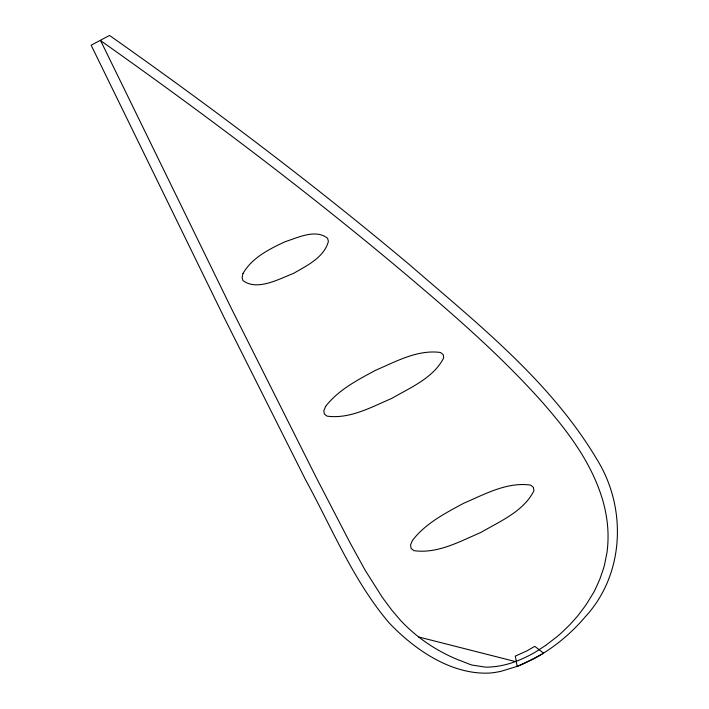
<?xml version="1.0" encoding="UTF-8"?>
<svg xmlns="http://www.w3.org/2000/svg" width="709" height="709" viewBox="0 0 709 709"><rect width="100%" height="100%" fill="white"/><g stroke="black" fill="none" stroke-linecap="round" stroke-linejoin="round"><path stroke-width="1.06" d="M515.23 661.532L515.239 661.532M545.815 645.314L556.875 636.788A89.742 43.373 -25.3 0 0 562.919 631.453L568.503 626.056A75.987 36.717 -25.3 0 0 571.099 623.344L576.444 617.371A76.696 37.063 -25.3 0 0 578.491 614.933L585.838 605.131L593.371 592.946A132.184 63.881 -25.3 0 0 595.099 589.666L599.761 579.368L603.545 568.405A158.86 76.776 -25.3 0 0 604.564 564.621L606.904 552.94A110.959 53.627 -25.3 0 0 607.4 548.952C609.075 533.505 607.48 517.8 603.43 502.823A204.103 98.64 -25.3 0 0 602.198 498.489C590.606 460.54 565.667 428.546 539.7 399.273C500.013 355.262 455.284 316.179 410.103 277.963C310.772 194.018 206.789 115.691 100.643 40.661L231.613 308.929L316.684 478.398L349.989 542.651L365.135 570.213L382.275 597.315L391.687 609.988L399.92 619.657A302.38 146.134 -25.3 0 0 402.482 622.378C417.867 638.357 436.717 650.897 457.181 659.405A100.554 48.593 -25.3 0 0 460.132 660.522L467.612 663.464A80.551 38.924 -25.3 0 0 469.402 664.173A86.888 41.991 -25.3 0 0 472.203 665.086L485.16 667.107A41.725 20.162 -25.3 0 0 488.279 667.116L490.371 667.018A74.206 35.858 -25.3 0 0 494.519 666.646L496.575 666.398A51.473 24.877 -25.3 0 0 500.607 665.733A60.495 29.237 -25.3 0 0 505.49 664.661L507.387 664.173A42.336 20.464 -25.3 0 0 512.837 662.498A54.566 26.366 -25.3 0 0 515.399 661.568L516.232 661.258A61.541 29.743 -25.3 0 0 535.951 651.731L545.735 645.367M541.977 654.079L543.511 653.122L534.772 646.324L527.079 650.818L515.292 656.117L517.171 666.389L532.326 659.583A59.007 28.511 -25.3 0 0 538.787 656.011C556.299 645.766 571.977 632.463 585.102 616.998C624.337 574.742 627.075 508.601 597.448 460.265C550.849 381.415 477.308 323.552 409.093 264.351C312.775 183.542 212.319 107.795 109.514 35.45L91.151 45.216L223.947 317.162L305.606 479.869C332.06 528.205 353.091 580.485 389.099 622.856C414.845 649.94 452.236 675.677 491.142 672.956A63.491 30.682 -25.3 0 0 501.183 671.255L517.579 666.238A70.492 34.067 -25.3 0 0 523.57 663.748L540.604 654.921M418.673 636.974L515.399 661.568M242.965 273.585L242.106 277.414L242.895 280.542C257.216 291.364 279.089 278.929 293.482 273.417C306.784 265.636 324.084 257.535 328.4 241.432L327.602 238.295C315.567 228.679 298.223 237.577 285.443 241.574C269.464 249.01 251.952 257.659 242.965 273.585M412.434 540.48L410.564 544.955L411.06 548.385L413.914 550.645C437.391 554.048 459.875 541.428 480.826 532.468C499.907 521.319 523.552 511.499 533.921 490.788L533.416 487.358L530.571 485.098C507.095 481.695 484.601 494.315 463.659 503.275C445.163 513.263 425.427 523.419 412.434 540.48M325.653 406.354L323.818 410.671L324.279 413.967L327.026 416.13C349.838 419.276 371.622 407.01 391.98 398.298C410.52 387.477 433.456 377.977 443.674 357.948L443.214 354.651L440.466 352.488C417.654 349.342 395.861 361.608 375.513 370.311C357.54 380.015 338.37 389.861 325.653 406.354M100.474 40.626L100.474 40.626M100.731 40.962L100.731 40.962M146.169 134.71L146.169 134.71M193.646 107.848L193.646 107.848M188.488 221.474L188.488 221.474M280.472 173.28L280.472 173.28M257.544 361.581L257.544 361.581M413.826 281.207L413.826 281.207M327.523 499.623L327.523 499.623M535.41 394.683L535.41 394.683M417.566 636.212L417.566 636.212M418.505 636.939L418.505 636.939M607.79 540.816L607.79 540.816M528.329 655.781L528.329 655.781M539.345 649.453L539.345 649.453"/></g></svg>
